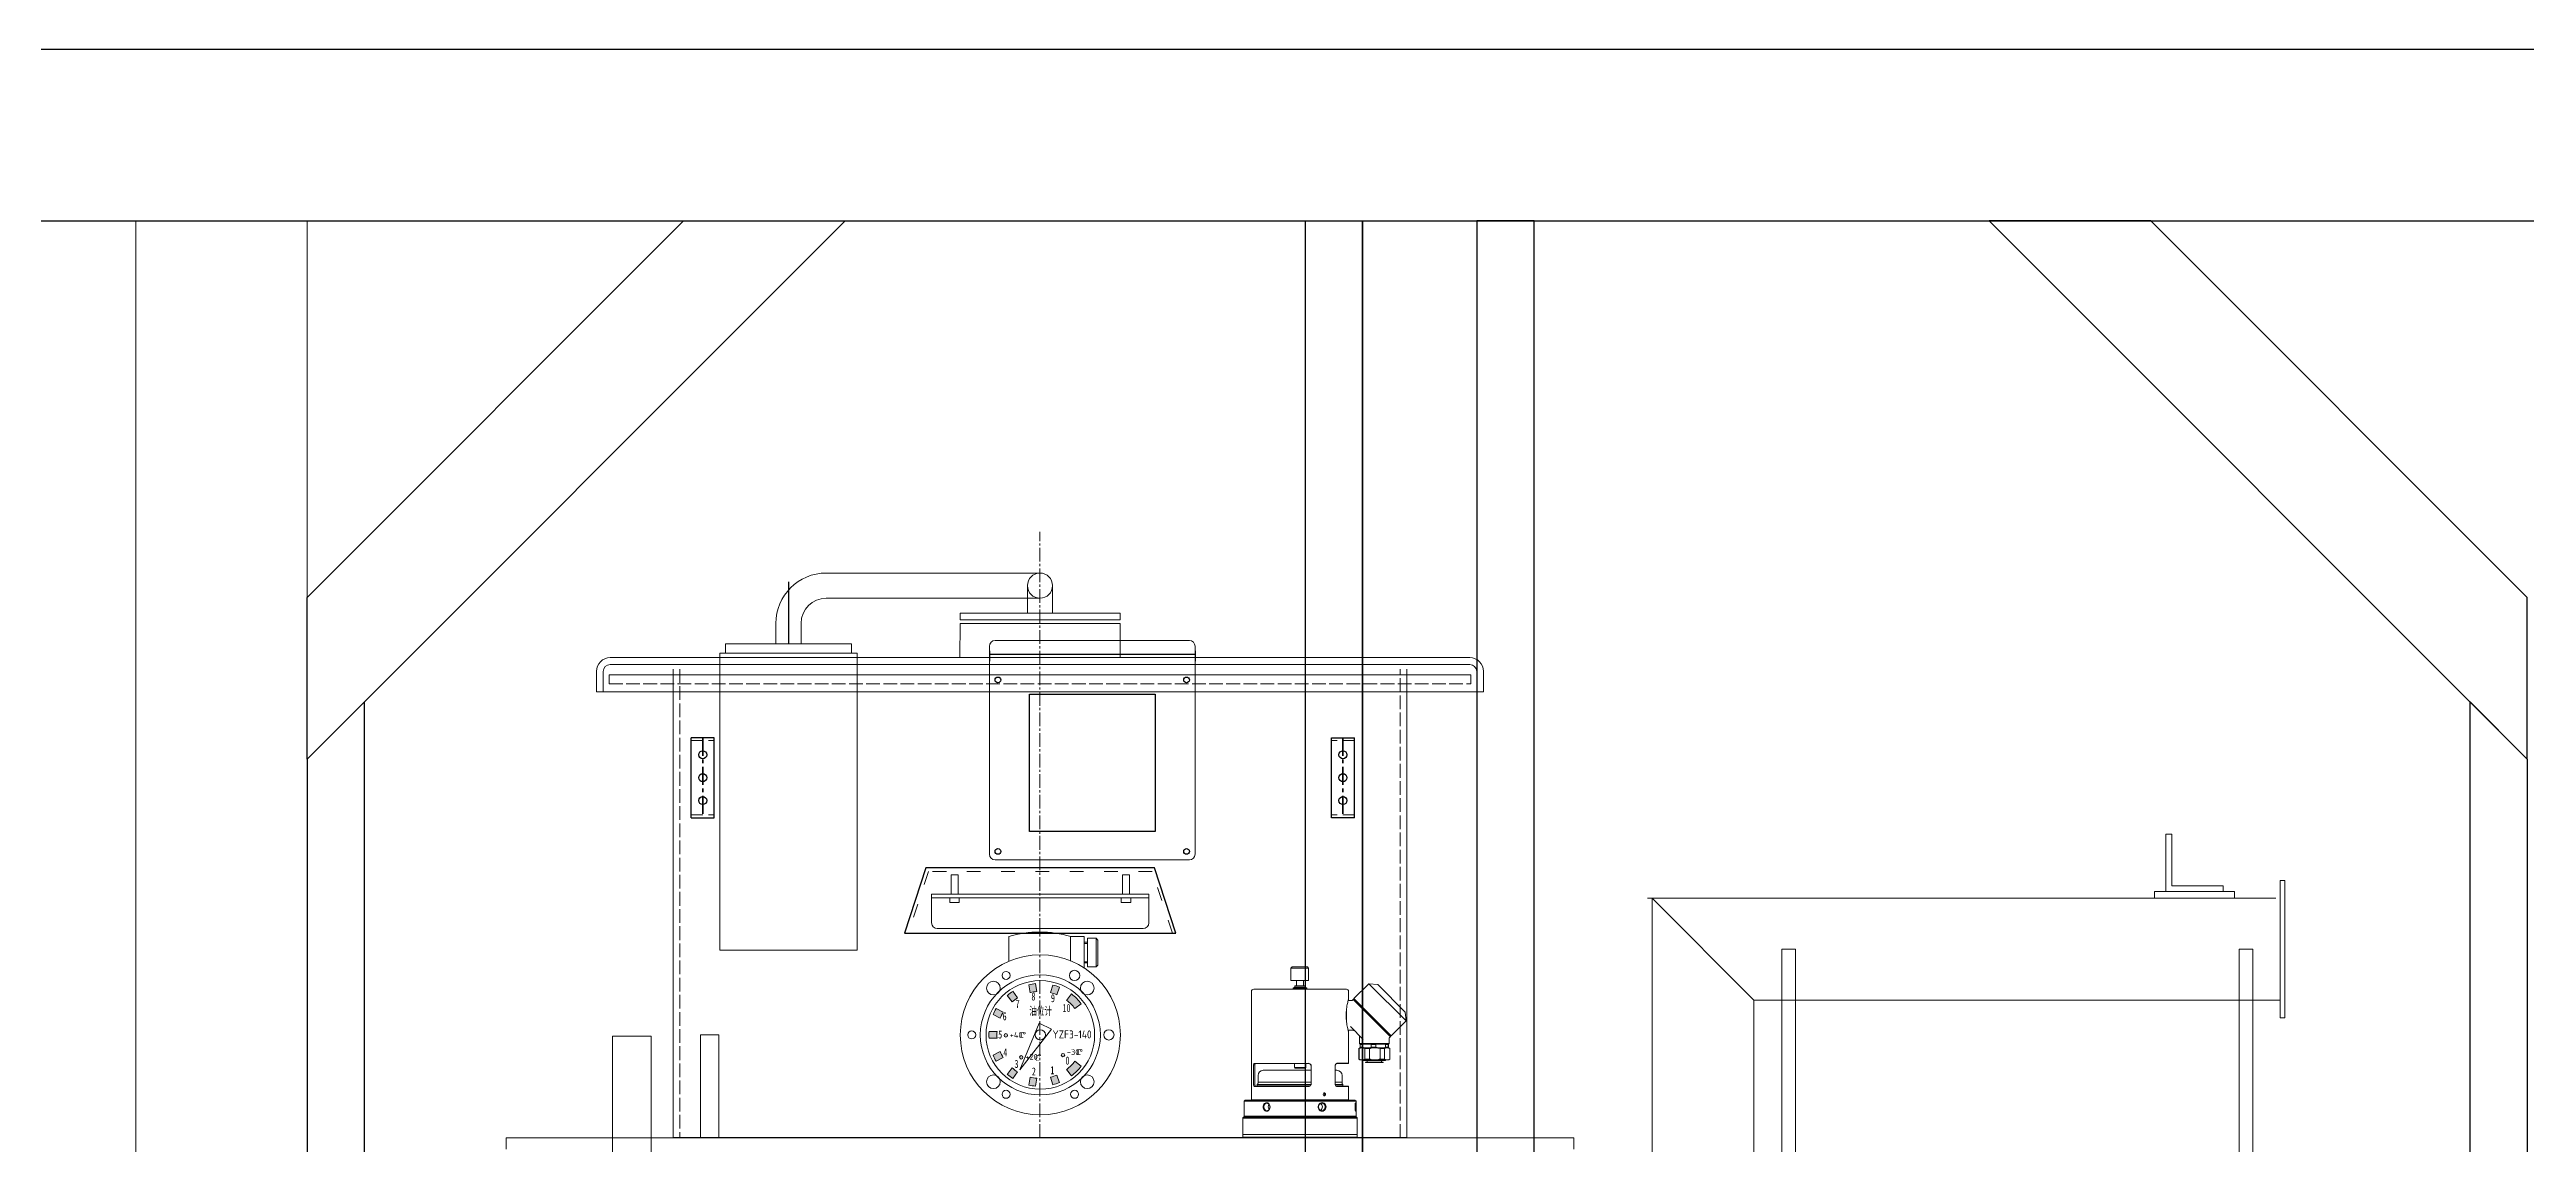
# Model space of a CAD drawing. Header units: millimetres. Extents: x 0 to 87554, y -20854 to 20404.
# Drawn here: x 9085 to 11251, y -9776 to -8819 of the extents above; entities that cross this region are included whole.
import ezdxf

# ---------------------------------------------------------------- set-up
doc = ezdxf.new("R2010")
doc.units = ezdxf.units.MM
for name, pattern in [('ACAD_ISO02W100', [15, 12, -3]), ('ACAD_ISO03W100', [30, 12, -18]), ('CENTER', [50.8, 31.75, -6.35, 6.35, -6.35]), ('F', [0.75, 0.5, -0.25]), ('HIDDEN', [9.525, 6.35, -3.175]), ('点画线', [18, 12, -2, 2, -2])]:
    doc.linetypes.add(name, pattern=pattern)
doc.layers.get('0').update_dxf_attribs({"lineweight": 15})
for name, color, linetype in [('00', 7, 'Continuous'), ('01', 7, 'Continuous'), ('03-JI-ZHUN-XIAN', 7, 'Continuous'), ('11', 3, 'Continuous'), ('CEN', 1, 'CENTER')]:
    doc.layers.add(name, color=color, linetype=linetype)
for name, color, linetype, lineweight in [('0N', 7, 'Continuous', 18), ('DAS', 3, 'ACAD_ISO02W100', 18), ('SYMS', 7, 'Continuous', 18), ('THICK', 7, 'Continuous', 0), ('中心线层', 1, '点画线', 18), ('标注', 1, 'Continuous', 18), ('粗点画线', 140, 'CENTER', 35), ('细虚线', 2, 'HIDDEN', 18), ('虚线', 3, 'ACAD_ISO03W100', 15)]:
    doc.layers.add(name, color=color, linetype=linetype, lineweight=lineweight)
doc.styles.add('工程字', font='gbenor.shx', dxfattribs={"bigfont": 'gbcbig.shx'})
doc.styles.add('标注', font='', dxfattribs={"width": 0.67})
doc.styles.get('标注').set_extended_font_data('宋体')

# ---------------------------------------------------------------- blocks, each defined once
blk = doc.blocks.new('vf34e')
at = {"layer": 'SYMS', "linetype": 'ByBlock', "extrusion": (0, 0, -1)}
h = blk.add_hatch(color=87, dxfattribs=at)
edge = h.paths.add_edge_path(flags=0)
edge.add_line((-87.5, 345.8), (-83.3, 340.2))
edge.add_ellipse((-60.3, 310), major_axis=(-26.9, 26.9), ratio=1, start_angle=-7.6623, end_angle=7.6623)
edge.add_line((-90.5, 333), (-96, 337.3))
edge.add_ellipse((-60.3, 310), major_axis=(-31.8, 31.8), ratio=1, start_angle=-7.6623, end_angle=7.6623, ccw=False)
edge = h.paths.add_edge_path(flags=0)
edge.add_ellipse((-60.3, 310), major_axis=(-31.8, 31.8), ratio=1, start_angle=329.1774, end_angle=336.8226, ccw=False)
edge.add_line((-71.3, 353.6), (-69.1, 347))
edge.add_ellipse((-60.3, 310), major_axis=(26.9, 26.9), ratio=1, start_angle=58.4719, end_angle=67.5281)
edge.add_line((-74.8, 345.1), (-77, 351.8))
edge = h.paths.add_edge_path(flags=0)
edge.add_ellipse((-60.3, 310), major_axis=(31.8, 31.8), ratio=1, start_angle=392.1774, end_angle=399.8226, ccw=False)
edge.add_line((-50.3, 353.9), (-51.4, 346.9))
edge.add_ellipse((-60.3, 310), major_axis=(26.9, 26.9), ratio=1, start_angle=31.4719, end_angle=40.5281)
edge.add_line((-57.3, 347.9), (-56.2, 354.8))
edge = h.paths.add_edge_path(flags=0)
edge.add_line((-40.4, 342.4), (-36.3, 348.1))
edge.add_ellipse((-60.3, 310), major_axis=(31.8, 31.8), ratio=1, start_angle=365.1774, end_angle=372.8226, ccw=False)
edge.add_line((-31.4, 344.6), (-35.6, 338.9))
edge.add_ellipse((-60.3, 310), major_axis=(-26.9, 26.9), ratio=1, start_angle=-85.5281, end_angle=-76.4719)
edge = h.paths.add_edge_path(flags=0)
edge.add_line((-27.9, 329.9), (-21.6, 333.1))
edge.add_ellipse((-60.3, 310), major_axis=(31.8, 31.8), ratio=1, start_angle=338.1774, end_angle=345.8226, ccw=False)
edge.add_line((-18.9, 327.7), (-25.1, 324.5))
edge.add_ellipse((-60.3, 310), major_axis=(-26.9, 26.9), ratio=1, start_angle=247.4719, end_angle=256.5281)
edge = h.paths.add_edge_path(flags=0)
edge.add_line((-22.4, 313), (-15.4, 313))
edge.add_ellipse((-60.3, 310), major_axis=(31.8, 31.8), ratio=1, start_angle=311.1774, end_angle=318.8226, ccw=False)
edge.add_line((-15.4, 307), (-22.4, 307))
edge.add_ellipse((-60.3, 310), major_axis=(-26.9, 26.9), ratio=1, start_angle=220.4719, end_angle=229.5281)
edge = h.paths.add_edge_path(flags=0)
edge.add_line((-25.1, 295.5), (-18.9, 292.3))
edge.add_ellipse((-60.3, 310), major_axis=(31.8, 31.8), ratio=1, start_angle=284.1774, end_angle=291.8226, ccw=False)
edge.add_line((-21.6, 286.9), (-27.9, 290.1))
edge.add_ellipse((-60.3, 310), major_axis=(-26.9, 26.9), ratio=1, start_angle=193.4719, end_angle=202.5281)
edge.add_line((-25.1, 295.5), (-25.1, 295.5))
edge = h.paths.add_edge_path(flags=0)
edge.add_ellipse((-60.3, 310), major_axis=(-26.9, 26.9), ratio=1, start_angle=166.4719, end_angle=175.5281)
edge.add_line((-35.6, 281.1), (-31.4, 275.4))
edge.add_ellipse((-60.3, 310), major_axis=(31.8, 31.8), ratio=1, start_angle=257.1774, end_angle=264.8226, ccw=False)
edge.add_line((-36.3, 271.9), (-40.4, 277.6))
edge = h.paths.add_edge_path(flags=0)
edge.add_ellipse((-60.3, 310), major_axis=(26.9, 26.9), ratio=1, start_angle=229.4719, end_angle=238.5281)
edge.add_line((-51.4, 273.1), (-50.3, 266.1))
edge.add_ellipse((-60.3, 310), major_axis=(31.8, 31.8), ratio=1, start_angle=230.1774, end_angle=237.8226, ccw=False)
edge.add_line((-56.2, 265.2), (-57.3, 272.1))
edge = h.paths.add_edge_path(flags=0)
edge.add_ellipse((-60.3, 310), major_axis=(26.9, 26.9), ratio=1, start_angle=202.4719, end_angle=211.5281)
edge.add_line((-69.1, 273), (-71.3, 266.4))
edge.add_ellipse((-60.3, 310), major_axis=(-31.8, 31.8), ratio=1, start_angle=113.1774, end_angle=120.8226, ccw=False)
edge.add_line((-77, 268.2), (-74.8, 274.9))
edge = h.paths.add_edge_path(flags=0)
edge.add_line((-96, 282.7), (-90.5, 287))
edge.add_ellipse((-60.3, 310), major_axis=(-26.9, 26.9), ratio=1, start_angle=82.3377, end_angle=97.6623)
edge.add_line((-83.3, 279.8), (-87.5, 274.2))
edge.add_ellipse((-60.3, 310), major_axis=(-31.8, 31.8), ratio=1, start_angle=82.3377, end_angle=97.6623, ccw=False)
h = blk.add_hatch(color=87, dxfattribs=at)
edge = h.paths.add_edge_path(flags=0)
edge.add_ellipse((-30.1, 309.6), major_axis=(1.06, 1.06), ratio=1, start_angle=-45, end_angle=135, ccw=False)
edge.add_ellipse((-30.1, 309.6), major_axis=(-1.06, 1.06), ratio=1, start_angle=45, end_angle=225, ccw=False)
edge = h.paths.add_edge_path(flags=0)
edge.add_ellipse((-43.6, 290.4), major_axis=(1.06, 1.06), ratio=1, start_angle=-45, end_angle=135, ccw=False)
edge.add_ellipse((-43.6, 290.4), major_axis=(-1.06, 1.06), ratio=1, start_angle=45, end_angle=225, ccw=False)
edge = h.paths.add_edge_path(flags=0)
edge.add_ellipse((-80.1, 292.3), major_axis=(1.06, 1.06), ratio=1, start_angle=-45, end_angle=135, ccw=False)
edge.add_ellipse((-80.1, 292.3), major_axis=(1.06, 1.06), ratio=1, start_angle=135, end_angle=315, ccw=False)
at = {"color": 87}
for p, q in [((-127, 714), (60, 714)), ((49, 703), (49, 679)), ((71, 703), (71, 679)), ((60, 692), (-127, 692)), ((-9.9, 679), (130.1, 679)), ((-9.9, 673), (-9.9, 679)), ((130.1, 673), (-9.9, 673)), ((130.1, 679), (130.1, 673)), ((-105, 652), (-215, 652)), ((-215, 652), (-215, 644)), ((-171, 670), (-171, 652)), ((-149, 670), (-149, 652)), ((-105, 644), (-105, 652)), ((-10, 640), (-9.9, 670)), ((-9.9, 670), (130.1, 670)), ((130.1, 670), (130, 640)), ((-316, 640), (436, 640)), ((-316, 634), (436, 634)), ((-261, 220), (-261, 630)), ((-220, 644), (-100, 644)), ((-220, 384), (-220, 644)), ((-215, 644), (-105, 644)), ((-100, 644), (-100, 384)), ((130, 640), (-10, 640)), ((381, 220), (381, 630)), ((-328, 610), (-328, 628)), ((448, 610), (-328, 610)), ((-322, 610), (-322, 628)), ((442, 628), (442, 610)), ((448, 628), (448, 610)), ((1045, 435.5), (1045, 485.5)), ((1045, 485.5), (1050, 485.5)), ((1050, 485.5), (1050, 440.5)), ((-11.7, 450), (-17.7, 450)), ((-17.7, 450), (-17.7, 433)), ((-11.7, 433), (-11.7, 450)), ((138.3, 450), (132.3, 450)), ((132.3, 450), (132.3, 433)), ((138.3, 433), (138.3, 450)), ((1035, 429.5), (1035, 435.5)), ((1035, 435.5), (1105, 435.5)), ((1095, 435.5), (1045, 435.5)), ((1050, 440.5), (1095, 440.5)), ((1095, 440.5), (1095, 435.5)), ((1105, 435.5), (1105, 429.5)), ((1145, 445), (1149, 445)), ((1145, 445), (1145, 325)), ((1149, 445), (1149, 325)), ((155.2, 433), (-34.8, 433)), ((-34.8, 433), (-34.8, 430)), ((155.2, 433), (-34.8, 433)), ((-34.8, 433), (-34.8, 408)), ((-34.8, 430), (155.2, 430)), ((-10.6, 430), (-18.9, 430)), ((-18.9, 430), (-18.9, 425.8)), ((-18.9, 425.8), (-10.6, 425.8)), ((-17.7, 433), (-11.7, 433)), ((-10.6, 425.8), (-10.6, 430)), ((139.4, 430), (131.1, 430)), ((131.1, 430), (131.1, 425.8)), ((131.1, 425.8), (139.4, 425.8)), ((132.3, 433), (138.3, 433)), ((139.4, 425.8), (139.4, 430)), ((155.2, 430), (155.2, 433)), ((155.2, 408), (155.2, 433)), ((591.5, 429.5), (1141, 429.5)), ((595.5, 79.5), (595.5, 429.5)), ((684.5, 340.5), (595.5, 429.5)), ((1105, 429.5), (1035, 429.5)), ((-29.8, 403), (150.2, 403)), ((-100, 384), (-220, 384)), ((709, -1165), (709, 385)), ((709, 385), (721, 385)), ((721, 385), (721, -1165)), ((1109, -1165), (1109, 385)), ((1109, 385), (1121, 385)), ((1121, 385), (1121, -1165)), ((684.5, 340.5), (1145, 340.5)), ((684.5, 79.5), (684.5, 340.5)), ((1145, 325), (1149, 325)), ((-314, 308.9), (-280, 308.9)), ((-314, 34.4), (-314, 308.9)), ((-280, 308.9), (-280, 34.4)), ((-237, 310), (-221, 310)), ((-237, 220), (-237, 310)), ((-221, 310), (-221, 220)), ((527, 220), (-407, 220)), ((-407, 220), (-407, 210)), ((-221, 220), (-237, 220)), ((238, 220), (337, 220)), ((527, 210), (527, 220))]:
    blk.add_line(p, q, dxfattribs=at)
at = {"color": 87, "linetype": 'Continuous'}
for p, q in [((15.7, 646), (15.7, 650)), ((20.7, 655), (190.7, 655)), ((195.7, 650), (195.7, 646)), ((15.7, 637), (15.7, 468)), ((195.7, 468), (195.7, 637)), ((20.7, 463), (190.7, 463)), ((279.5, 368.5), (280.5, 369.5)), ((279.5, 357.7), (279.5, 368.5)), ((279.5, 368.5), (295, 368.5)), ((280.5, 369.5), (294, 369.5)), ((285, 369.5), (285, 369.5)), ((285, 369.5), (290, 369.5)), ((290, 369.5), (290, 369.5)), ((295, 368.5), (294, 369.5)), ((295, 357.7), (295, 368.5)), ((245, 259.2), (245, 348)), ((247, 350), (328, 350)), ((279.5, 357.7), (279.7, 357.5)), ((295, 357.7), (279.5, 357.7)), ((294.8, 357.5), (279.7, 357.5)), ((281.5, 350.9), (283, 351.8)), ((281.5, 350), (281.5, 350.9)), ((281.5, 350.9), (293.5, 350.9)), ((283, 351.8), (283, 352.8)), ((283, 352.8), (292, 352.8)), ((283, 351.8), (292, 351.8)), ((284.5, 357.5), (284.5, 352.8)), ((290.5, 357.5), (290.5, 352.8)), ((292, 351.8), (292, 352.8)), ((293.5, 350.9), (292, 351.8)), ((293.5, 350), (293.5, 350.9)), ((295, 357.7), (294.8, 357.5)), ((330, 341.7), (330, 348)), ((334.6, 341.7), (347.7, 354.7)), ((355.5, 354), (347.7, 354.7)), ((347.7, 354.7), (380.3, 322.2)), ((355.5, 354), (379.5, 330)), ((327.8, 328.5), (327.9, 330)), ((327.8, 327), (327.8, 328.5)), ((327.8, 325.6), (327.8, 327)), ((327.9, 324.1), (327.8, 325.6)), ((327.9, 330), (328, 331.4)), ((328, 331.4), (328.1, 332.8)), ((328, 322.5), (328, 331.5)), ((328.1, 332.8), (328.3, 334.1)), ((328.3, 334.1), (328.5, 335.3)), ((328.5, 335.3), (328.7, 336.5)), ((328.7, 336.5), (328.9, 337.5)), ((328.9, 337.5), (329.2, 338.4)), ((329.2, 338.4), (329.3, 339)), ((329.3, 339), (329.4, 339.5)), ((329.4, 339.5), (329.6, 340)), ((329.6, 340), (329.7, 340.5)), ((329.6, 340), (332.6, 340)), ((329.7, 340.5), (329.8, 340.8)), ((329.8, 340.8), (329.9, 341.1)), ((329.9, 341.1), (330, 341.3)), ((330, 341.6), (330, 341.7)), ((330, 341.4), (330, 341.6)), ((330, 341.3), (330, 341.4)), ((332.8, 340), (332.6, 340)), ((332.6, 340), (332.6, 340)), ((332.9, 340.1), (332.8, 340)), ((333.1, 340.1), (332.9, 340.1)), ((333.2, 340.2), (333.1, 340.1)), ((333.3, 340.3), (333.2, 340.2)), ((333.9, 341), (333.3, 340.3)), ((333.9, 341), (334.6, 341)), ((333.9, 341), (366.5, 308.4)), ((334.6, 341), (334.6, 341.7)), ((367.2, 309.1), (334.6, 341.7)), ((334.6, 341), (366.5, 309.1)), ((379.5, 330), (380.3, 322.2)), ((328, 322.7), (327.9, 324.1)), ((328.1, 321.3), (328, 322.7)), ((328.3, 320), (328.1, 321.3)), ((328.5, 318.7), (328.3, 320)), ((328.7, 317.6), (328.5, 318.7)), ((328.9, 316.5), (328.7, 317.6)), ((329.2, 315.6), (328.9, 316.5)), ((329.3, 315), (329.2, 315.6)), ((329.4, 314.6), (329.3, 315)), ((329.6, 314), (329.4, 314.6)), ((329.7, 313.5), (329.6, 314)), ((329.6, 314), (329.6, 314)), ((329.6, 314), (334.3, 314)), ((329.8, 313.2), (329.7, 313.5)), ((329.9, 312.9), (329.8, 313.2)), ((330, 312.7), (329.9, 312.9)), ((330, 312.6), (330, 312.7)), ((330, 312.4), (330, 312.6)), ((330, 312.3), (330, 312.4)), ((330, 285.2), (330, 312.3)), ((342.7, 306), (331.6, 317.2)), ((339.5, 308.8), (339.5, 302.5)), ((365.5, 307.3), (365.6, 307.4)), ((365.5, 307.1), (365.5, 307.3)), ((365.5, 307.1), (365.5, 302.5)), ((365.5, 307.1), (365.5, 307.1)), ((365.6, 307.6), (365.7, 307.7)), ((365.6, 307.4), (365.6, 307.6)), ((365.7, 307.7), (365.8, 307.8)), ((366.5, 308.4), (365.8, 307.8)), ((366.5, 308.4), (366.5, 309.1)), ((366.5, 309.1), (367.2, 309.1)), ((367.2, 309.1), (380.3, 322.2)), ((246.8, 267), (246.8, 283)), ((246.9, 267), (246.9, 283)), ((247.7, 285), (247.7, 285.1)), ((294.5, 285.1), (247.7, 285.1)), ((294.5, 285), (247.7, 285)), ((247.9, 283), (247.9, 267)), ((282.5, 285), (282.5, 281.5)), ((292.5, 285), (292.5, 281.5)), ((294.5, 285.1), (294.5, 285)), ((297.2, 283), (297.2, 267)), ((297.3, 283), (297.3, 267)), ((318.3, 267), (318.3, 283)), ((320.1, 285), (320.2, 285.2)), ((329.8, 285), (320.1, 285)), ((330, 285.2), (320.2, 285.2)), ((330, 285.2), (329.8, 285)), ((339.7, 298.7), (339, 298)), ((339, 298), (339, 288.9)), ((339, 298), (339.3, 298)), ((339.3, 288.9), (339, 288.9)), ((339.7, 288.2), (339, 288.9)), ((339.3, 288.9), (339.3, 298)), ((339.5, 302.5), (340, 302)), ((365.5, 302.5), (339.5, 302.5)), ((339.7, 298.7), (365.3, 298.7)), ((365.3, 288.2), (339.7, 288.2)), ((340, 302), (340, 302)), ((340, 301.5), (340, 299.2)), ((340, 301.5), (341.8, 301.5)), ((341.8, 299.2), (340, 299.2)), ((340.1, 302), (343.2, 302)), ((341.8, 299.2), (341.8, 301.5)), ((343, 287.6), (342.5, 288.2)), ((362, 287.6), (343, 287.6)), ((343.3, 302), (355.2, 302)), ((344.1, 298), (344.1, 288.9)), ((344.1, 298), (348.3, 298)), ((348.3, 288.9), (344.1, 288.9)), ((344.8, 286.1), (344.8, 285.7)), ((344.8, 286.1), (360.2, 286.1)), ((360.2, 285.7), (344.8, 285.7)), ((346.3, 287.6), (346.3, 286.7)), ((348.3, 288.9), (348.3, 298)), ((349.8, 301.5), (349.8, 299.2)), ((349.8, 301.5), (353.8, 301.5)), ((353.8, 299.2), (349.8, 299.2)), ((353.8, 299.2), (353.8, 301.5)), ((355.5, 302), (365, 302)), ((357.5, 298), (357.5, 288.9)), ((357.5, 298), (361.5, 298)), ((361.5, 288.9), (357.5, 288.9)), ((358.7, 287.6), (358.7, 286.7)), ((360.2, 286.1), (360.2, 285.7)), ((361.5, 288.9), (361.5, 298)), ((362, 287.6), (362.6, 288.2)), ((362.3, 301.5), (362.3, 299.2)), ((362.3, 301.5), (364.5, 301.5)), ((364.5, 299.2), (362.3, 299.2)), ((364.5, 299.2), (364.5, 301.5)), ((365.5, 302.5), (365, 302)), ((365, 301.5), (365, 299.2)), ((365.3, 298.7), (366, 298)), ((365.3, 288.2), (366, 288.9)), ((365.9, 298), (365.9, 288.9)), ((365.9, 298), (366, 298)), ((366, 288.9), (365.9, 288.9)), ((366, 298), (366, 288.9)), ((247.7, 264.9), (247.7, 265)), ((247.7, 265), (294.5, 265)), ((247.7, 264.9), (294.5, 264.9)), ((250, 265.3), (250, 266.5)), ((250, 266.5), (297.1, 266.5)), ((295.9, 265.3), (250, 265.3)), ((250.3, 265), (250, 265.3)), ((250.8, 268.5), (250.8, 274.5)), ((250.8, 268.5), (250.8, 268.1)), ((297.2, 268.5), (250.8, 268.5)), ((255.3, 279), (297.2, 279)), ((292.5, 281.5), (282.5, 281.5)), ((283, 281), (282.5, 281.5)), ((292, 281), (283, 281)), ((292, 281), (292.5, 281.5)), ((294.5, 265), (294.5, 264.9)), ((318.3, 279), (319.6, 279)), ((324.3, 268.5), (318.3, 268.5)), ((318.3, 266.5), (325, 266.5)), ((325, 265.3), (319.1, 265.3)), ((320.1, 265), (329.8, 265)), ((320.2, 264.8), (320.1, 265)), ((320.2, 264.8), (330, 264.8)), ((324.3, 268.5), (324.2, 268.1)), ((324.3, 268.5), (324.3, 274.5)), ((324.7, 265), (325, 265.3)), ((325, 265.3), (325, 266.5)), ((329.8, 265), (330, 264.8)), ((330, 253.2), (330, 264.8)), ((239.5, 253), (238.5, 252)), ((238.5, 252), (238.5, 239)), ((238.5, 252), (336.5, 252)), ((239.5, 238), (238.5, 239)), ((336.5, 239), (238.5, 239)), ((239.5, 253), (335.5, 253)), ((245, 259.2), (245, 259.2)), ((245, 253.2), (245, 256.8)), ((245, 256.8), (245, 256.8)), ((245, 253.2), (245.2, 253)), ((330, 253.2), (245, 253.2)), ((330, 253.2), (329.8, 253)), ((335.5, 253), (336.5, 252)), ((335.5, 238), (336.5, 239)), ((336.1, 250.7), (336.2, 250.7)), ((336.2, 243.3), (336.1, 243.3)), ((336.5, 252), (336.5, 239)), ((238, 238), (237.5, 237.5)), ((237.5, 237.5), (237.5, 220.5)), ((237.5, 237.5), (337.5, 237.5)), ((237.5, 237), (337.5, 237)), ((337.5, 223), (237.5, 223)), ((238, 220), (237.5, 220.5)), ((237.5, 220.5), (337.5, 220.5)), ((238, 238), (337, 238)), ((337, 238), (337.5, 237.5)), ((337, 220), (337.5, 220.5)), ((337.5, 237.5), (337.5, 220.5))]:
    blk.add_line(p, q, dxfattribs=at)
at = {"color": 87, "lineweight": -2, "ltscale": 0.1}
for p, q in [((-225, 570), (-245, 570)), ((-245, 500), (-245, 570)), ((-225, 500), (-225, 570)), ((315, 500), (315, 570)), ((315, 570), (335, 570)), ((335, 500), (335, 570)), ((-245, 500), (-225, 500)), ((335, 500), (315, 500))]:
    blk.add_line(p, q, dxfattribs=at)
at = {"color": 87}
blk.add_circle((60, 703), 11, dxfattribs=at)
at = {"color": 87, "lineweight": -2, "ltscale": 0.1}
for centre in [(-235, 555), (325, 555), (-235, 535), (325, 535), (-235, 515), (325, 515)]:
    blk.add_circle(centre, 3.5, dxfattribs=at)
at = {"color": 87}
for centre, radius, start, end in [((-127, 670), 44, 90, 180), ((-127, 670), 22, 90, 180), ((-316, 628), 12, 90, 180), ((-316, 628), 6, 90, 180), ((436, 628), 12, 0, 90), ((436, 628), 6, 0, 90), ((-29.8, 408), 5, 180, 270), ((150.2, 408), 5, 270, 0)]:
    blk.add_arc(centre, radius, start, end, dxfattribs=at)
at = {"color": 87, "linetype": 'Continuous'}
for centre, radius, start, end in [((20.7, 650), 5, 90, 180), ((190.7, 650), 5, 0, 90), ((20.7, 468), 5, 180, 270), ((190.7, 468), 5, 270, 0), ((247, 348), 2, 90, 180), ((328, 348), 2, 0, 90), ((247.7, 284.7), 0.442, 90.0005, 92.7906), ((294.5, 281.6), 3.52, 83.0947, 89.9935), ((294.5, 281.6), 3.44, 80.8357, 89.9919), ((294.5, 281.7), 3.47, 73.9386, 83.1156), ((295.6, 283), 1.52, 8.5721, 17.2111), ((295.7, 283), 1.47, 0.0077, 8.5548), ((320.6, 283), 2.32, 153.9117, 167.1725), ((320.6, 283), 2.31, 167.2155, 179.9742), ((320.6, 283), 2.3, 140.405, 153.8978), ((320.5, 283), 2.22, 134.9633, 138.3575), ((320.5, 283), 2.25, 138.3556, 140.3544), ((320.4, 283.1), 2.15, 126.1201, 134.9946), ((320.4, 283.2), 2.01, 117.3846, 126.1236), ((320.3, 283.3), 1.87, 109.926, 117.3716), ((320.1, 283.1), 1.87, 100.5764, 110.4884), ((320.1, 283.3), 1.73, 90.0787, 100.5607), ((320.2, 283.6), 1.56, 90.0221, 96.4028), ((350.4, 299.9), 10.5, 169.9334, 171.4498), ((341.9, 294.5), 4.37, 107.1811, 110.785), ((341.8, 294.8), 4.04, 103.3719, 107.1805), ((346.9, 311), 12.9, 246.4882, 249.7679), ((346.5, 309.8), 11.6, 249.7893, 252.1565), ((341.6, 294.8), 4.04, 72.8195, 76.6281), ((341.5, 294.4), 4.39, 68.7927, 72.8127), ((346.3, 309.2), 10.9, 252.1683, 253.4019), ((345.8, 286.7), 0.5, 270, 0), ((359.2, 312.4), 14.3, 247.7967, 250.9258), ((358.7, 311.1), 12.9, 250.9453, 253.1949), ((352.8, 285.3), 13.5, 80.7696, 82.879), ((358.5, 310.5), 12.2, 253.2055, 254.3752), ((352.7, 284.8), 14, 78.7168, 80.7698), ((359.2, 286.7), 0.5, 180, 270), ((363.6, 295.5), 3.36, 71.0573, 75.2172), ((374.9, 300.8), 10.5, 188.5502, 190.0666), ((363.5, 295.2), 3.68, 67.1527, 71.0567), ((354.6, 299.9), 10.5, 8.5502, 10.0666), ((248.8, 268.1), 2, 307.4584, 0), ((255.3, 274.5), 4.5, 90, 180), ((294.5, 268.4), 3.43, 270.002, 273.7264), ((294.5, 268.4), 3.52, 270.0067, 277.0843), ((294.5, 268.4), 3.43, 273.7227, 277.4191), ((294.5, 268.3), 3.47, 277.0628, 286.0822), ((320.6, 267), 2.31, 180.0228, 192.4184), ((320.6, 267), 2.32, 192.4595, 205.672), ((320.6, 267), 2.31, 205.6861, 212.5153), ((320.5, 267), 2.28, 212.507, 221.6693), ((320.5, 266.9), 2.22, 221.6904, 225.0375), ((320.2, 267.1), 2.09, 229.7605, 240.2197), ((320.4, 266.9), 2.15, 225.0062, 233.8483), ((320.1, 267), 2, 240.2211, 249.5197), ((320.4, 266.8), 2.01, 233.8451, 242.6222), ((320.1, 266.9), 1.87, 249.518, 259.4205), ((320.3, 266.7), 1.87, 242.6342, 250.2164), ((320.2, 266.5), 1.72, 250.1951, 259.5062), ((319.8, 274.5), 4.5, 0, 90), ((320.1, 266.7), 1.73, 259.436, 269.9212), ((320.2, 266.4), 1.58, 259.5035, 269.9343), ((326.2, 268.1), 2, 180, 232.5416), ((202.5, 258), 42.5, 358.3406, 1.66), ((257.3, 247), 3.8, 3.3361, 6.6791), ((257.3, 247), 3.81, 359.9995, 3.3374), ((257.3, 247), 3.81, 353.9287, 0.0004), ((256.9, 247), 4.34, 353.5612, 6.3771), ((307.2, 247), 3.88, 172.8259, 187.275), ((340, 244.9), 4.24, 194.6865, 195.2456), ((240.5, 247), 95.5, 0.1258, 0.2583), ((235.5, 247), 100.5, 359.9998, 0.1263), ((237.6, 247), 98.4, 359.7671, 0.0017)]:
    blk.add_arc(centre, radius, start, end, dxfattribs=at)
for points in [[(334.3, 314), (334.6, 314), (334.8, 313.9), (335, 313.7)], [(339.5, 308.8), (339.5, 309.1), (339.4, 309.3), (339.2, 309.5)], [(297.1, 283.4), (296.8, 284.3), (295.9, 284.8), (295, 285)], [(295.4, 285), (296.2, 284.8), (297, 284.2), (297.2, 283.5)], [(297.2, 283.5), (297.3, 283.3), (297.3, 283.2), (297.3, 283)], [(319.4, 284.9), (319.2, 284.8), (319, 284.7), (318.8, 284.5)], [(319.7, 285.1), (319.8, 285.1), (319.9, 285.2), (320, 285.2)], [(339.3, 298), (339.6, 298.2), (340, 298.4), (340.3, 298.5)], [(340.9, 288.2), (340.3, 288.3), (339.8, 288.6), (339.3, 288.9)], [(340, 299.2), (340, 299), (340.1, 298.9), (340.1, 298.7)], [(341.8, 301.5), (342.2, 301.7), (342.7, 301.9), (343.2, 302)], [(344.1, 288.9), (343.6, 288.6), (343.1, 288.3), (342.5, 288.2)], [(343.1, 298.5), (343.4, 298.4), (343.8, 298.2), (344.1, 298)], [(348.3, 298), (349.3, 298.3), (350.3, 298.6), (351.3, 298.7)], [(351.3, 288.2), (350.3, 288.3), (349.3, 288.6), (348.3, 288.9)], [(348.4, 302), (348.9, 301.9), (349.4, 301.7), (349.8, 301.5)], [(349.8, 299.2), (349.4, 299), (348.9, 298.8), (348.4, 298.7)], [(353.8, 301.5), (354.2, 301.7), (354.7, 301.9), (355.2, 302)], [(357.5, 288.9), (356.5, 288.6), (355.5, 288.3), (354.5, 288.2)], [(355.5, 298.5), (356.1, 298.4), (356.8, 298.2), (357.5, 298)], [(360.9, 302), (361.3, 301.9), (361.8, 301.7), (362.3, 301.5)], [(362.3, 299.2), (361.8, 299), (361.3, 298.8), (360.9, 298.7)], [(361.5, 298), (361.9, 298.3), (362.4, 298.6), (362.9, 298.7)], [(362.9, 288.2), (362.4, 288.3), (361.9, 288.6), (361.5, 288.9)], [(365.9, 288.9), (365.4, 288.6), (365, 288.3), (364.4, 288.2)], [(364.5, 301.5), (364.5, 301.7), (364.5, 301.8), (364.6, 302)], [(365, 299.2), (365, 299), (364.9, 298.9), (364.9, 298.7)], [(364.9, 298.5), (365.2, 298.4), (365.6, 298.2), (365.9, 298)], [(248.7, 265), (248.6, 265), (248.4, 265.1), (248.3, 265.2)], [(294.9, 265), (295.8, 265.1), (296.7, 265.6), (297, 266.4)], [(297.2, 266.5), (297, 265.8), (296.2, 265.2), (295.4, 265)], [(297, 266.4), (297.1, 266.6), (297.2, 266.8), (297.2, 267)], [(297.3, 267), (297.3, 266.8), (297.2, 266.7), (297.2, 266.5)], [(258.9, 250.6), (259.2, 250.5), (259.4, 250.4), (259.6, 250.3)], [(259.6, 243.7), (259.4, 243.6), (259.1, 243.5), (258.9, 243.4)], [(260.4, 249.2), (259.9, 248.5), (259.7, 247.8), (259.7, 247)], [(259.7, 247), (259.7, 246.3), (259.9, 245.5), (260.4, 244.8)], [(303.3, 247.5), (303.4, 248.6), (304.2, 249.7), (305.1, 250.3)], [(305.1, 243.7), (304.2, 244.3), (303.4, 245.4), (303.3, 246.5)], [(308.4, 259.2), (308, 259), (307.7, 258.5), (307.7, 258)], [(307.7, 258), (307.7, 257.5), (308, 257), (308.4, 256.8)], [(308.8, 258.8), (308.7, 259), (308.6, 259.1), (308.4, 259.2)], [(308.8, 259.2), (308.6, 259.2), (308.5, 259.2), (308.4, 259.2)], [(308.4, 256.8), (308.6, 256.9), (308.7, 257), (308.8, 257.2)], [(308.4, 256.8), (308.5, 256.8), (308.6, 256.8), (308.8, 256.8)], [(309.1, 258), (309.1, 258.3), (309, 258.6), (308.8, 258.8)], [(308.8, 257.2), (309, 257.4), (309.1, 257.7), (309.1, 258)], [(335.8, 249.9), (335.9, 250.1), (335.9, 250.3), (336, 250.4)]]:
    blk.add_open_spline(points, degree=3, dxfattribs=at)
for points, knots in [([(246.8, 283), (246.8, 283.5), (246.8, 284.3), (247.4, 285.1), (247.7, 285.1)], [0, 0, 0, 0, 1.643227, 2.470871, 2.470871, 2.470871, 2.470871]), ([(247.7, 285), (247.5, 285), (246.9, 284.2), (246.9, 283.5), (246.9, 283)], [0, 0, 0, 0, 0.742691, 2.292183, 2.292183, 2.292183, 2.292183]), ([(247.9, 283), (247.9, 283.2), (247.9, 283.7), (248, 284.3), (248.2, 284.7)], [0, 0, 0, 0, 0.541331, 1.722235, 1.722235, 1.722235, 1.722235]), ([(248.2, 284.7), (248.3, 284.7), (248.4, 284.9), (248.6, 285), (248.7, 285)], [0, 0, 0, 0, 0.1802122, 0.5813544, 0.5813544, 0.5813544, 0.5813544]), ([(340.1, 302), (340.1, 302), (340.1, 301.9), (340.1, 301.8), (340.1, 301.8)], [0, 0, 0, 0, 0.1096511, 0.2300338, 0.2300338, 0.2300338, 0.2300338]), ([(364.6, 298.7), (364.6, 298.7), (364.5, 298.8), (364.5, 298.9), (364.5, 298.9)], [0, 0, 0, 0, 0.1096511, 0.2300338, 0.2300338, 0.2300338, 0.2300338]), ([(364.9, 302), (364.9, 302), (364.9, 301.9), (364.9, 301.8), (365, 301.8)], [0, 0, 0, 0, 0.1096511, 0.2300338, 0.2300338, 0.2300338, 0.2300338]), ([(247.6, 264.9), (247.3, 265), (246.9, 265.7), (246.8, 266.5), (246.8, 267)], [0, 0, 0, 0, 0.826349, 2.347556, 2.347556, 2.347556, 2.347556]), ([(246.9, 267), (246.9, 266.5), (246.9, 265.8), (247.5, 265), (247.7, 265)], [0, 0, 0, 0, 1.550932, 2.292227, 2.292227, 2.292227, 2.292227]), ([(247.7, 264.9), (247.7, 264.9), (247.6, 264.9), (247.6, 264.9), (247.6, 264.9)], [0, 0, 0, 0, 0.0753881, 0.1512598, 0.1512598, 0.1512598, 0.1512598]), ([(248.2, 265.3), (248.2, 265.4), (248, 265.9), (247.9, 266.5), (247.9, 267)], [0, 0, 0, 0, 0.314036, 1.722316, 1.722316, 1.722316, 1.722316]), ([(248.3, 265.2), (248.3, 265.2), (248.3, 265.3), (248.3, 265.3), (248.2, 265.3)], [0, 0, 0, 0, 0.0787179, 0.1637207, 0.1637207, 0.1637207, 0.1637207]), ([(255.2, 247), (255.2, 248), (255.7, 249.7), (257.5, 250.8), (258.5, 250.7), (258.9, 250.6)], [0, 0, 0, 0, 3.205046, 4.626098, 6.012715, 6.012715, 6.012715, 6.012715]), ([(258.9, 243.4), (258.5, 243.3), (257.5, 243.2), (255.7, 244.3), (255.2, 245.9), (255.2, 247)], [0, 0, 0, 0, 1.379293, 2.793573, 5.98163, 5.98163, 5.98163, 5.98163]), ([(258.4, 250.2), (257.7, 250.2), (256.2, 249.4), (255.9, 247.8), (255.9, 247)], [0, 0, 0, 0, 2.068311, 4.524087, 4.524087, 4.524087, 4.524087]), ([(255.9, 247), (255.9, 246.2), (256.2, 244.6), (257.7, 243.7), (258.4, 243.7)], [0, 0, 0, 0, 2.452056, 4.524003, 4.524003, 4.524003, 4.524003]), ([(261, 247.4), (261, 248.2), (260.4, 249.5), (259, 250.2), (258.4, 250.2)], [0, 0, 0, 0, 2.241251, 4.192947, 4.192947, 4.192947, 4.192947]), ([(258.4, 243.7), (259, 243.7), (260.4, 244.5), (261, 245.9), (261.1, 246.6)], [0, 0, 0, 0, 1.970167, 4.232278, 4.232278, 4.232278, 4.232278]), ([(259.6, 250.3), (259.8, 250.1), (260.6, 249.4), (261.1, 248.3), (261.2, 247.5)], [0, 0, 0, 0, 0.782461, 3.288799, 3.288799, 3.288799, 3.288799]), ([(261.2, 246.5), (261.1, 246.2), (260.9, 245.2), (260.3, 244.2), (259.6, 243.7)], [0, 0, 0, 0, 0.870422, 3.28065, 3.28065, 3.28065, 3.28065]), ([(306.6, 250.2), (305.8, 250.2), (304.2, 249.5), (303.6, 247.8), (303.6, 247)], [0, 0, 0, 0, 2.383705, 4.902327, 4.902327, 4.902327, 4.902327]), ([(303.6, 247), (303.6, 246.2), (304.2, 244.5), (305.8, 243.7), (306.6, 243.7)], [0, 0, 0, 0, 2.514588, 4.902313, 4.902313, 4.902313, 4.902313]), ([(305.1, 250.3), (305.6, 250.6), (306.8, 250.9), (309.2, 250.2), (310.2, 248.2), (310.2, 247)], [0, 0, 0, 0, 1.817889, 3.614891, 7.277841, 7.277841, 7.277841, 7.277841]), ([(310.2, 247), (310.2, 245.8), (309.2, 243.8), (306.8, 243.1), (305.6, 243.4), (305.1, 243.7)], [0, 0, 0, 0, 3.662506, 5.456829, 7.276744, 7.276744, 7.276744, 7.276744]), ([(307, 247), (307, 247.6), (306.7, 248.8), (305.8, 249.7), (305.3, 249.9)], [0, 0, 0, 0, 1.812805, 3.555839, 3.555839, 3.555839, 3.555839]), ([(305.3, 244.1), (305.8, 244.3), (306.7, 245.2), (307, 246.4), (307, 247)], [0, 0, 0, 0, 1.740331, 3.550144, 3.550144, 3.550144, 3.550144]), ([(309.5, 247), (309.5, 247.8), (309, 249.5), (307.4, 250.2), (306.6, 250.2)], [0, 0, 0, 0, 2.494852, 4.829881, 4.829881, 4.829881, 4.829881]), ([(306.6, 243.7), (307.4, 243.7), (309, 244.5), (309.5, 246.2), (309.5, 247)], [0, 0, 0, 0, 2.335977, 4.829873, 4.829873, 4.829873, 4.829873]), ([(309.8, 258), (309.8, 258.3), (309.6, 258.9), (309, 259.2), (308.8, 259.2)], [0, 0, 0, 0, 0.954975, 1.815125, 1.815125, 1.815125, 1.815125]), ([(308.8, 256.8), (309, 256.8), (309.6, 257.1), (309.8, 257.7), (309.8, 258)], [0, 0, 0, 0, 0.860189, 1.815125, 1.815125, 1.815125, 1.815125]), ([(335.6, 247), (335.6, 247.3), (335.6, 248.3), (335.7, 249.2), (335.8, 249.9)], [0, 0, 0, 0, 0.843821, 2.956825, 2.956825, 2.956825, 2.956825]), ([(335.8, 244.1), (335.8, 244.2), (335.6, 245.2), (335.6, 246.2), (335.6, 247)], [0, 0, 0, 0, 0.59874, 2.957271, 2.957271, 2.957271, 2.957271]), ([(336, 247.4), (336, 247.7), (335.9, 248.6), (336, 249.4), (335.8, 250)], [0, 0, 0, 0, 0.820691, 2.577694, 2.577694, 2.577694, 2.577694]), ([(335.8, 244), (335.9, 244.1), (336, 245), (336, 245.9), (336, 246.6)], [0, 0, 0, 0, 0.430836, 2.602527, 2.602527, 2.602527, 2.602527]), ([(335.9, 243.8), (335.9, 243.9), (335.9, 243.9), (335.8, 244), (335.8, 244.1)], [0, 0, 0, 0, 0.1105903, 0.2301498, 0.2301498, 0.2301498, 0.2301498]), ([(336.1, 243.3), (336.1, 243.3), (336, 243.5), (335.9, 243.7), (335.9, 243.8)], [0, 0, 0, 0, 0.0822084, 0.5099718, 0.5099718, 0.5099718, 0.5099718]), ([(336, 250.4), (336, 250.5), (336, 250.6), (336.1, 250.6), (336.1, 250.7)], [0, 0, 0, 0, 0.1672805, 0.2826933, 0.2826933, 0.2826933, 0.2826933]), ([(336.2, 250.7), (336.2, 250.7), (336.3, 250.6), (336.3, 250.5), (336.3, 250.4)], [0, 0, 0, 0, 0.205641, 0.3370901, 0.3370901, 0.3370901, 0.3370901]), ([(336.5, 247), (336.5, 246.5), (336.5, 245.7), (336.4, 244.5), (336.3, 243.8), (336.3, 243.3), (336.2, 243.3)], [0, 0, 0, 0, 1.42705, 2.637408, 3.451892, 3.77395, 3.77395, 3.77395, 3.77395]), ([(336.3, 250.4), (336.4, 250), (336.4, 248.8), (336.5, 247.7), (336.5, 247)], [0, 0, 0, 0, 1.373052, 3.434379, 3.434379, 3.434379, 3.434379])]:
    blk.add_open_spline(points, degree=3, knots=knots, dxfattribs=at)
at = {"layer": '00', "color": 87}
blk.add_line((381, 220), (-261, 220), dxfattribs=at)
at = {"layer": '01', "color": 87}
blk.add_line((-34.8, 433), (-34.8, 433), dxfattribs=at)
at = {"layer": '03-JI-ZHUN-XIAN', "color": 87, "linetype": 'Continuous'}
for p, q in [((15.7, 646), (15.7, 637)), ((15.7, 643), (195.7, 643)), ((195.7, 646), (195.7, 637)), ((50.7, 488), (50.7, 608)), ((50.7, 608), (160.7, 608)), ((160.7, 608), (160.7, 488)), ((160.7, 488), (50.7, 488))]:
    blk.add_line(p, q, dxfattribs=at)
for centre in [(23.2, 620.5), (188.2, 620.5), (23.2, 470.5), (188.2, 470.5)]:
    blk.add_circle(centre, 2.5, dxfattribs=at)
at = {"layer": '0N', "color": 87}
blk.add_line((0, 640), (120, 640), dxfattribs=at)
at = {"layer": '11', "color": 87}
for p, q in [((-39.8, 456), (-58.4, 399)), ((160.2, 456), (-39.8, 456)), ((178.9, 399), (160.2, 456)), ((-58.4, 399), (178.9, 399))]:
    blk.add_line(p, q, dxfattribs=at)
at = {"layer": 'CEN', "color": 87, "ltscale": 2}
blk.add_line((-160, 706.3), (-160, 652), dxfattribs=at)
at = {"layer": 'DAS', "color": 87}
for p, q in [((-255, 630), (-255, 220)), ((15.7, 640), (195.7, 640)), ((375, 220), (375, 630)), ((-317, 625), (437, 625)), ((437, 625), (-317, 625)), ((-317, 625), (-317, 617)), ((-317, 617), (437, 617)), ((437, 617), (437, 625))]:
    blk.add_line(p, q, dxfattribs=at)
at = {"layer": 'SYMS', "color": 87, "linetype": 'ByBlock', "extrusion": (0, 0, -1)}
for p, q in [((32.7, 396), (32.7, 374.6)), ((32.7, 396), (32.7, 374.6)), ((86.7, 396), (86.7, 374.6)), ((86.7, 396), (86.7, 374.6)), ((86.7, 396), (98.7, 396)), ((86.7, 396), (98.7, 396)), ((98.7, 396), (98.7, 368.1)), ((98.7, 396), (98.7, 368.1)), ((98.7, 391), (101.7, 391)), ((98.7, 391), (101.7, 391)), ((98.7, 390), (101.7, 390)), ((98.7, 390), (101.7, 390)), ((101.7, 394.5), (101.7, 369.5)), ((101.7, 394.5), (101.7, 369.5)), ((101.7, 394.5), (109.2, 394.5)), ((101.7, 394.5), (109.2, 394.5)), ((109.2, 369.5), (109.2, 394.5)), ((109.2, 369.5), (109.2, 394.5)), ((109.2, 394.5), (110.7, 393)), ((109.2, 394.5), (110.7, 393)), ((110.7, 393), (110.7, 371)), ((110.7, 393), (110.7, 371)), ((98.7, 374), (101.7, 374)), ((98.7, 373), (101.7, 373)), ((101.7, 369.5), (109.2, 369.5)), ((109.2, 369.5), (110.7, 371)), ((36.3, 348.1), (40.4, 342.4)), ((50.3, 353.9), (51.4, 346.9)), ((56.2, 354.8), (57.3, 347.9)), ((71.3, 353.6), (69.1, 347)), ((77, 351.8), (74.8, 345.1)), ((98.7, 368.1), (98.7, 368.1)), ((98.7, 368.1), (98.7, 368.1)), ((18.9, 327.7), (25.1, 324.5)), ((21.6, 333.1), (27.9, 329.9)), ((31.4, 344.6), (35.6, 338.9)), ((83.3, 340.2), (87.5, 345.8)), ((90.5, 333), (96, 337.3)), ((15.4, 313), (22.4, 313)), ((15.4, 307), (22.4, 307)), ((59.4, 320.3), (42.5, 279.3)), ((70.1, 315.1), (42.5, 279.3)), ((70.1, 315.1), (59.4, 320.3)), ((18.9, 292.3), (25.1, 295.5)), ((21.6, 286.9), (27.9, 290.1)), ((90.5, 287), (96, 282.7)), ((31.4, 275.4), (35.6, 281.1)), ((36.3, 271.9), (40.4, 277.6)), ((50.3, 266.1), (51.4, 273.1)), ((56.2, 265.2), (57.3, 272.1)), ((71.3, 266.4), (69.1, 273)), ((77, 268.2), (74.8, 274.9)), ((83.3, 279.8), (87.5, 274.2))]:
    blk.add_line(p, q, dxfattribs=at)
for centre, radius in [((-60.3, 310), 70), ((-60.3, 310), 52.5), ((-60.3, 310), 47.5), ((-19.2, 351), 6), ((-30.3, 362), 3.5), ((-90.3, 362), 4.5), ((-101.3, 351), 6), ((-0.3, 310), 3.5), ((-30.1, 309.6), 1.5), ((-60.3, 310), 4.5), ((-120.3, 310), 4.5), ((-43.6, 290.4), 1.5), ((-80.1, 292.3), 1.5), ((-19.2, 269), 6), ((-30.3, 258), 3.5), ((-90.3, 258), 3.5), ((-101.3, 269), 6)]:
    blk.add_circle(centre, radius, dxfattribs=at)
for centre, radius, start, end in [((-59.7, 306.9), 93.1, 73.1461, 106.9477), ((-59.7, 306.9), 93.1, 73.1461, 106.9477), ((-60.3, 310), 45, 50.1774, 57.8226), ((-60.3, 310), 45, 77.1774, 84.8226), ((-60.3, 310), 38, 76.4719, 85.5281), ((-60.3, 310), 38, 103.4719, 112.5281), ((-60.3, 310), 45, 104.1774, 111.8226), ((-60.3, 310), 45, 23.1774, 30.8226), ((-60.3, 310), 38, 22.4719, 31.5281), ((-60.3, 310), 38, 49.4719, 58.5281), ((-60.3, 310), 38, 127.3377, 142.6623), ((-60.3, 310), 45, 127.3377, 142.6623), ((-60.3, 310), 45, 356.1774, 3.8226), ((-60.3, 310), 38, 355.4719, 4.5281), ((-60.3, 310), 45, 329.1774, 336.8226), ((-60.3, 310), 38, 328.4719, 337.5281), ((-60.3, 310), 38, 217.3377, 232.6623), ((-60.3, 310), 45, 217.3377, 232.6623), ((-60.3, 310), 45, 302.1774, 309.8226), ((-60.3, 310), 38, 301.4719, 310.5281), ((-60.3, 310), 45, 275.1774, 282.8226), ((-60.3, 310), 38, 274.4719, 283.5281), ((-60.3, 310), 38, 247.4719, 256.5281), ((-60.3, 310), 45, 248.1774, 255.8226)]:
    blk.add_arc(centre, radius, start, end, dxfattribs=at)
at = {"layer": '中心线层', "color": 87}
blk.add_line((60, 220), (60, 750.1), dxfattribs=at)
at = {"layer": '标注', "color": 87, "linetype": 'ByBlock', "extrusion": (0, 0, -1)}
blk.add_circle((-60.3, 310), 47.5, dxfattribs=at)
at = {"layer": '粗点画线', "color": 87, "ltscale": 0.5}
for p, q in [((-235, 570), (-235, 500)), ((325, 570), (325, 500))]:
    blk.add_line(p, q, dxfattribs=at)
at = {"layer": '细虚线', "color": 87, "linetype": 'F', "ltscale": 20}
for p, q in [((-245, 567.5), (-225, 567.5)), ((335, 567.5), (315, 567.5)), ((-245, 502.5), (-225, 502.5)), ((335, 502.5), (315, 502.5))]:
    blk.add_line(p, q, dxfattribs=at)
at = {"layer": '虚线', "color": 87}
for p, q in [((-37.6, 453), (-55.3, 399)), ((158.1, 453), (-37.6, 453)), ((175.8, 399), (158.1, 453))]:
    blk.add_line(p, q, dxfattribs=at)
at = {"layer": 'SYMS', "color": 87, "style": '标注', "width": 0.67}
for s, p in [('8', (52.5, 340.1)), ('6', (27.3, 322.8)), ('7', (38.7, 333.5)), ('油位计', (50.7, 327.4)), ('9', (69.6, 338.6)), ('10', (79.7, 330)), ('5', (23.4, 306.9)), ('4', (27.9, 291.1)), ('3', (37.7, 281.1)), ('1', (69.1, 275.6)), ('0', (82.3, 284)), ('2', (52.9, 274.5))]:
    blk.add_text(s, height=7, dxfattribs=at).set_placement(p)
at = {"layer": 'SYMS', "color": 87, "linetype": 'ByBlock', "extrusion": (0, 0, -1), "style": '工程字', "text_generation_flag": 4}
for s, height, p in [('+40%%D', 5, (-33.5, 307.4)), ('C', 5, (-42.1, 307.4)), ('YZF3-140', 7, (-71, 306.9)), ('+20%%D', 5, (-47.2, 288.3)), ('C', 5, (-55.7, 287.3)), ('-30%%D', 5, (-83.5, 292.4)), ('C', 5, (-92.1, 292.4))]:
    blk.add_text(s, height=height, rotation=180, dxfattribs=at).set_placement(p)

msp = doc.modelspace()

# ---------------------------------------------------------------- linework, layer by layer
at = {"lineweight": -3}
for p, q in [((10233.597, -8968.968), (10233.597, -9368.968)), ((10333.599, -8968.968), (10333.599, -9368.968))]:
    msp.add_line(p, q, dxfattribs=at)
msp.add_lwpolyline([(9310.387, -11490.968), (9160.387, -11490.968), (9160.387, -8968.968), (9310.387, -8968.968)], close=True)
for points in [[(9639.677, -8968.968), (9781.099, -8968.968), (9310.388, -9439.679), (9310.387, -9298.259), (9639.677, -8968.968)], [(10183.597, -8968.968), (10233.598, -8968.968), (10233.597, -11490.968), (10183.597, -11490.968), (10183.597, -8968.968)], [(10383.599, -8968.968), (10333.598, -8968.968), (10333.599, -11490.968), (10383.599, -11490.968), (10383.599, -8968.968)], [(10923.099, -8968.968), (10781.677, -8968.968), (11252.388, -9439.679), (11252.389, -9298.259), (10923.099, -8968.968)], [(9360.387, -9389.679), (9310.387, -9439.679), (9310.387, -11490.968), (9360.387, -11490.968), (9360.387, -9389.679)], [(11202.389, -9389.679), (11252.389, -9439.679), (11252.389, -11490.968), (11202.389, -11490.968), (11202.389, -9389.679)]]:
    msp.add_lwpolyline(points, dxfattribs=at)
msp.add_lwpolyline([(10233.598, -8968.968), (10333.598, -8968.968), (10333.598, -11490.968), (10233.598, -11490.968)], close=True, dxfattribs=at)
at = {"layer": 'THICK', "lineweight": -3}
msp.add_lwpolyline([(12850.387, -8968.968), (12850.387, -8905.968), (12889.387, -8905.968), (12889.387, -8818.968), (7187.387, -8818.968), (7187.387, -8905.968), (7163.387, -8905.968), (7163.387, -8968.968)], close=True, dxfattribs=at)

# ---------------------------------------------------------------- block references
at = {"lineweight": -3}
msp.add_blockref('vf34e', (9891.412, -9990.968), dxfattribs=at)

doc.saveas('drawing.dxf')
